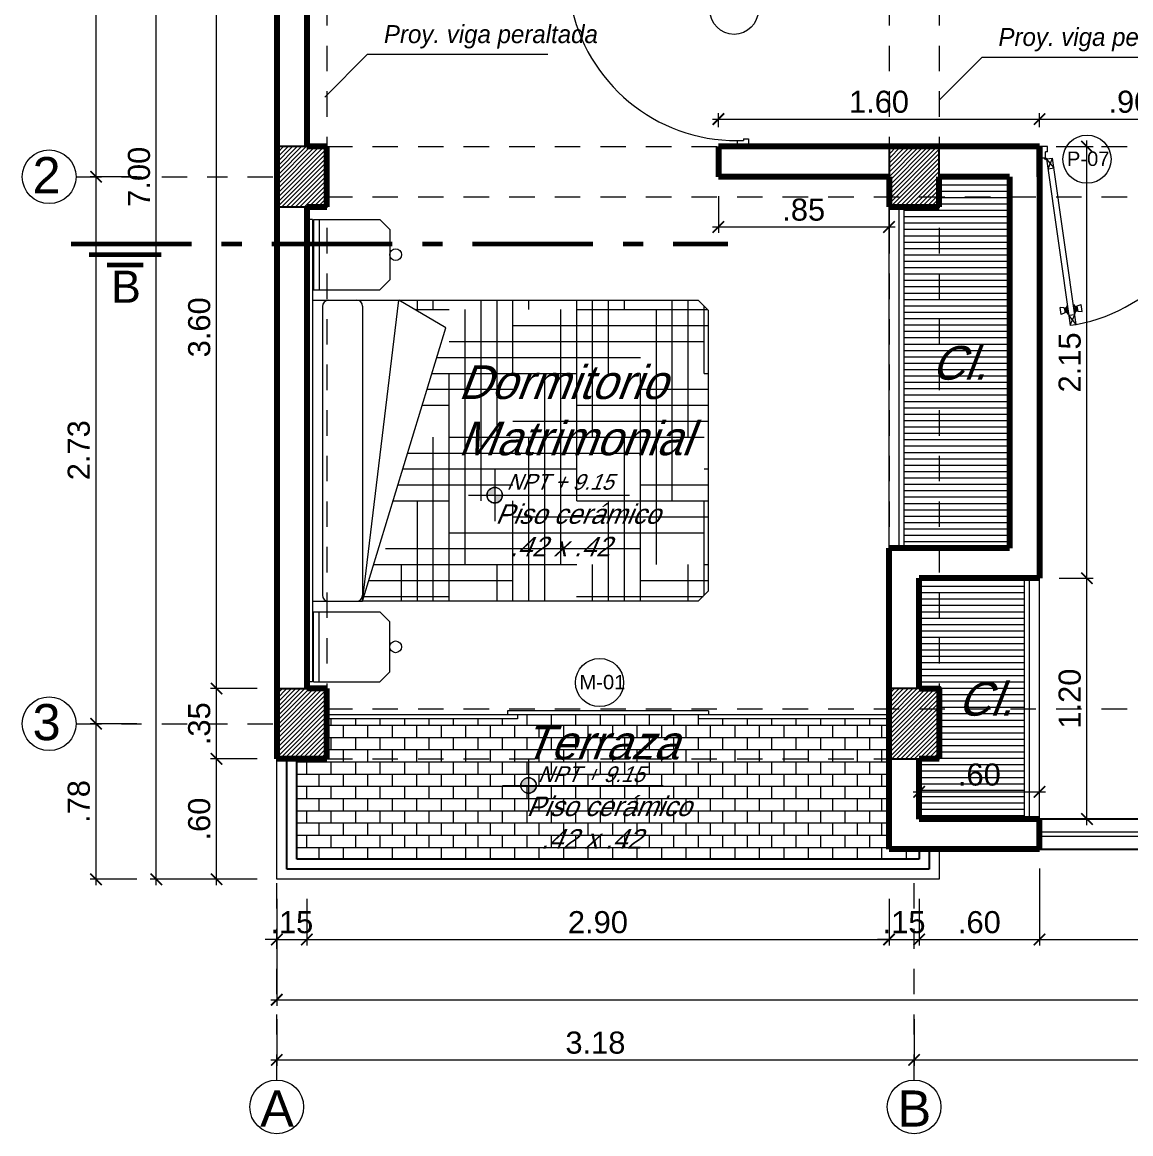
# Model space of a CAD drawing. Header units: millimetres. Extents: x 3779 to 7711, y 1445 to 3132.
# Drawn here: x 3921.27 to 3926.79, y 1479.69 to 1485.23 of the extents above; entities that cross this region are included whole.
import ezdxf

# ---------------------------------------------------------------- set-up
doc = ezdxf.new("R2010")
doc.units = ezdxf.units.MM
doc.header["$PDMODE"] = 3
for name, pattern in [('ACAD_ISO10W100', [18.5, 12, -3, 0.5, -3]), ('DASHDOTX2', [50.8, 25.4, -12.7, 0, -12.7]), ('HIDDEN', [9.525, 6.35, -3.175])]:
    doc.linetypes.add(name, pattern=pattern)
for name, color, linetype, lineweight in [('cotas', 7, 'Continuous', 5), ('EJES', 20, 'DASHDOTX2', 9), ('LINEA-DE-CORTE', 6, 'ACAD_ISO10W100', 60), ('MOBILIARIOS', 151, 'Continuous', 5), ('PERSONA', 7, 'Continuous', 9), ('pluma 0.0', 33, 'Continuous', 0), ('pluma 1', 1, 'Continuous', 9), ('pluma 1.5', 14, 'Continuous', 15), ('pluma 2.5', 30, 'Continuous', 25), ('pluma 8', 98, 'Continuous', 80), ('proyecciones', 32, 'HIDDEN', 9), ('PUERTAS', 33, 'Continuous', 9), ('TEXTO', 7, 'Continuous', 9), ('TEXTURAS', 35, 'Continuous', 5)]:
    doc.layers.add(name, color=color, linetype=linetype, lineweight=lineweight)
doc.styles.add('nombreambiente', font='stylu.ttf', dxfattribs={"oblique": 20})
doc.styles.get("Standard").update_dxf_attribs({"font": 'arial.ttf'})
doc.styles.add('TIMES', font='arial.ttf', dxfattribs={"height": 0.11})
doc.dimstyles.new('julio', dxfattribs={"dimtxt": 0.11, "dimasz": 0.057, "dimexe": 0.03, "dimexo": 0.097, "dimgap": 0.0295, "dimtad": 1, "dimzin": 4, "dimdsep": 46, "dimtxsty": 'TIMES', "dimblk": 'ARCHTICK', "dimcen": 0, "dimdle": 0.03, "dimclrd": 256, "dimclre": 256, "dimclrt": 256, "dimadec": 0, "dimazin": 0, "dimtfac": 1, "dimtix": 1, "dimtmove": 2, "dimatfit": 2, "dimldrblk": 'ARCHTICK', "dimfxl": 1, "dimtolj": 1, "dimtzin": 0, "dimlwd": 5, "dimlwe": 5, "dimarcsym": 0})
pattern_1 = [(45, (68.669496, -57.590765), (-0.01122532015, 0.01122532015), [])]

# ---------------------------------------------------------------- blocks, each defined once
blk = doc.blocks.new('cama plaza y media')
at = {"layer": 'pluma 0.0'}
h = blk.add_hatch(dxfattribs=at)
h.set_pattern_fill('HOUND', color=256, scale=0.05)
h.set_pattern_definition([(0, (-1398.54301, -856.4955), (0.3175, 0.079375), [1.27, -0.635]), (90, (-1398.54301, -856.4955), (-0.079375, -0.3175), [1.27, -0.635])])
h.paths.add_polyline_path([(589.6573, 323.637), (591.3299, 323.637), (591.3799, 323.687), (591.3799, 325.087), (591.3299, 325.137), (589.8463, 325.137), (589.8463, 325.1324), (590.0716, 324.9989)])
at = {"layer": 'MOBILIARIOS'}
for p, q in [((589.3799, 325.5389), (589.3799, 323.235)), ((589.4073, 325.5389), (589.3799, 325.5389)), ((589.4073, 325.5389), (589.4073, 323.235)), ((589.413, 325.5389), (589.413, 325.1889)), ((589.413, 325.5389), (589.743, 325.5389)), ((589.413, 325.5389), (589.743, 325.5389)), ((589.4408, 325.5389), (589.4408, 325.1889)), ((589.743, 325.5389), (589.793, 325.4889)), ((589.793, 325.4889), (589.793, 325.2389)), ((589.793, 325.2389), (589.743, 325.1889)), ((589.413, 325.1889), (589.743, 325.1889)), ((589.4073, 325.137), (589.8385, 325.137)), ((589.4893, 325.137), (589.6273, 325.137)), ((589.6573, 323.637), (589.8385, 325.137)), ((589.8385, 325.137), (591.3299, 325.137)), ((590.0716, 324.9989), (589.8385, 325.137)), ((591.3299, 325.137), (591.3799, 325.087)), ((589.4573, 325.105), (589.4573, 323.6668)), ((589.6573, 325.107), (589.6573, 323.667)), ((591.3799, 325.087), (591.3799, 323.687)), ((589.6573, 323.637), (590.0716, 324.9989)), ((591.3799, 323.687), (591.3299, 323.637)), ((589.4073, 323.637), (589.6573, 323.637)), ((589.4872, 323.637), (589.6273, 323.637)), ((591.3299, 323.637), (589.6573, 323.637)), ((589.413, 323.235), (589.413, 323.585)), ((589.413, 323.585), (589.743, 323.585)), ((589.4408, 323.235), (589.4408, 323.585)), ((589.793, 323.535), (589.743, 323.585)), ((589.793, 323.285), (589.793, 323.535)), ((589.4073, 323.235), (589.3799, 323.235)), ((589.413, 323.235), (589.743, 323.235)), ((589.413, 323.235), (589.743, 323.235)), ((589.743, 323.235), (589.793, 323.285))]:
    blk.add_line(p, q, dxfattribs=at)
for centre in [(589.8222, 325.3639), (589.8222, 323.41)]:
    blk.add_circle(centre, 0.0292, dxfattribs=at)
for centre, radius, start, end in [((589.4893, 325.105), 0.032, 90.0001, 180.0001), ((589.6273, 325.107), 0.03, 360, 90), ((589.4873, 323.667), 0.03, 180.3714, 269.8873), ((589.6273, 323.667), 0.03, 270, 0)]:
    blk.add_arc(centre, radius, start, end, dxfattribs=at)
blk = doc.blocks.new('eqwqewr')
at = {"layer": 'PUERTAS'}
for p, q in [((0.1178, 0.7625, 4483.175), (0.0879, 0.7582, 4483.175)), ((0.0879, 0.7582, 4483.175), (0.2051, -0.0706, 4483.175)), ((0.235, -0.0663, 4483.175), (0.1178, 0.7625, 4483.175)), ((0.0589, 0.6934, 4483.175), (0.0637, 0.6595, 4483.175)), ((0.0799, 0.6922, 4483.175), (0.0589, 0.6934, 4483.175)), ((0.0835, 0.6664, 4483.175), (0.0637, 0.6595, 4483.175)), ((0.0806, 0.6868, 4483.175), (0.0799, 0.6922, 4483.175)), ((0.084, 0.6873, 4483.175), (0.0806, 0.6868, 4483.175)), ((0.0828, 0.6718, 4483.175), (0.0806, 0.6868, 4483.175)), ((0.0862, 0.6723, 4483.175), (0.0828, 0.6718, 4483.175)), ((0.0828, 0.6718, 4483.175), (0.0835, 0.6664, 4483.175)), ((0.0871, 0.6898, 4483.175), (0.0837, 0.6893, 4483.175)), ((0.084, 0.6873, 4483.175), (0.0837, 0.6893, 4483.175)), ((0.0862, 0.6723, 4483.175), (0.084, 0.6873, 4483.175)), ((0.0862, 0.6723, 4483.175), (0.0864, 0.6703, 4483.175)), ((0.0898, 0.6708, 4483.175), (0.0864, 0.6703, 4483.175)), ((0.0902, 0.693, 4483.175), (0.0868, 0.6925, 4483.175)), ((0.0871, 0.6898, 4483.175), (0.0868, 0.6925, 4483.175)), ((0.0898, 0.6708, 4483.175), (0.0871, 0.6898, 4483.175)), ((0.0898, 0.6708, 4483.175), (0.0902, 0.6681, 4483.175)), ((0.0942, 0.704, 4483.175), (0.0902, 0.693, 4483.175)), ((0.0936, 0.6685, 4483.175), (0.0902, 0.693, 4483.175)), ((0.0936, 0.6685, 4483.175), (0.0902, 0.6681, 4483.175)), ((0.1005, 0.6591, 4483.175), (0.0936, 0.6685, 4483.175)), ((0.0955, 0.7042, 4483.175), (0.0942, 0.704, 4483.175)), ((0.1005, 0.6591, 4483.175), (0.0942, 0.704, 4483.175)), ((0.1248, 0.713, 4483.175), (0.0949, 0.7087, 4483.175)), ((0.0987, 0.6817, 4483.175), (0.0987, 0.6817, 4483.175)), ((0.0987, 0.6817, 4483.175), (0.0987, 0.6817, 4483.175)), ((0.1254, 0.7084, 4483.175), (0.1268, 0.7086, 4483.175)), ((0.1331, 0.6637, 4483.175), (0.1268, 0.7086, 4483.175)), ((0.1268, 0.7086, 4483.175), (0.1336, 0.6992, 4483.175)), ((0.1331, 0.6637, 4483.175), (0.1371, 0.6747, 4483.175)), ((0.1336, 0.6992, 4483.175), (0.137, 0.6996, 4483.175)), ((0.1371, 0.6747, 4483.175), (0.1336, 0.6992, 4483.175)), ((0.1374, 0.6969, 4483.175), (0.137, 0.6996, 4483.175)), ((0.1371, 0.6747, 4483.175), (0.1405, 0.6752, 4483.175)), ((0.1374, 0.6969, 4483.175), (0.1408, 0.6974, 4483.175)), ((0.1401, 0.6779, 4483.175), (0.1374, 0.6969, 4483.175)), ((0.1401, 0.6779, 4483.175), (0.1435, 0.6784, 4483.175)), ((0.1401, 0.6779, 4483.175), (0.1405, 0.6752, 4483.175)), ((0.1411, 0.6954, 4483.175), (0.1408, 0.6974, 4483.175)), ((0.1411, 0.6954, 4483.175), (0.1445, 0.6958, 4483.175)), ((0.1432, 0.6804, 4483.175), (0.1411, 0.6954, 4483.175)), ((0.1432, 0.6804, 4483.175), (0.1466, 0.6809, 4483.175)), ((0.1432, 0.6804, 4483.175), (0.1435, 0.6784, 4483.175)), ((0.1437, 0.7013, 4483.175), (0.1635, 0.7082, 4483.175)), ((0.1445, 0.6958, 4483.175), (0.1437, 0.7013, 4483.175)), ((0.1466, 0.6809, 4483.175), (0.1445, 0.6958, 4483.175)), ((0.1466, 0.6809, 4483.175), (0.1474, 0.6755, 4483.175)), ((0.1474, 0.6755, 4483.175), (0.1684, 0.6743, 4483.175)), ((0.1635, 0.7082, 4483.175), (0.1684, 0.6743, 4483.175)), ((0.1019, 0.6593, 4483.175), (0.1005, 0.6591, 4483.175)), ((0.1318, 0.6635, 4483.175), (0.1331, 0.6637, 4483.175)), ((0.228, -0.0168, 4483.175), (0.1981, -0.021, 4483.175)), ((-0.5995, -0.0707, 4483.175), (-0.6297, -0.0707, 4483.175)), ((-0.6297, -0.0707, 4483.175), (-0.6297, -0.1273, 4483.175)), ((-0.5995, -0.0707, 4483.175), (-0.5995, -0.1019, 4483.175)), ((-0.5909, -0.1019, 4483.175), (-0.5995, -0.1019, 4483.175)), ((-0.5909, -0.1019, 4483.175), (-0.5909, -0.1273, 4483.175)), ((0.235, -0.0663, 4483.175), (0.2051, -0.0706, 4483.175)), ((0.2315, -0.1019, 4483.175), (0.2401, -0.1019, 4483.175)), ((0.2315, -0.1019, 4483.175), (0.2315, -0.1273, 4483.175)), ((0.2401, -0.0707, 4483.175), (0.2401, -0.1019, 4483.175)), ((0.2401, -0.0707, 4483.175), (0.2703, -0.0707, 4483.175)), ((0.2401, -0.0707, 4483.175), (0.2401, -0.1019, 4483.175)), ((0.2703, -0.0707, 4483.175), (0.2703, -0.1273, 4483.175)), ((-0.5909, -0.1273, 4483.175), (-0.6297, -0.1273, 4483.175)), ((0.2315, -0.1273, 4483.175), (0.2703, -0.1273, 4483.175))]:
    blk.add_line(p, q, dxfattribs=at)
for radius in [0.00461, 0.000461]:
    blk.add_circle((0.2397, -0.0661, 4483.175), radius, dxfattribs=at)
at = {"layer": 'TEXTURAS', "linetype": 'Continuous', "extrusion": (-4.60854e-07, -6.59516e-08, 1)}
for p, q in [((0.0879, 0.7582, 4483.175), (0.1248, 0.713, 4483.175)), ((0.1178, 0.7625, 4483.175), (0.0949, 0.7087, 4483.175)), ((0.1981, -0.021, 4483.175), (0.235, -0.0663, 4483.175)), ((0.228, -0.0168, 4483.175), (0.2051, -0.0706, 4483.175))]:
    blk.add_line(p, q, dxfattribs=at)
at = {"layer": 'TEXTURAS'}
blk.add_arc((0.2406, -0.0678, 4483.175), 0.8401, 100.4752, 180.1986, dxfattribs=at)
blk = doc.blocks.new('iiuyu')
at = {"layer": 'pluma 1', "ltscale": 0.3}
h = blk.add_hatch(color=256, dxfattribs=at)
h.paths.add_polyline_path([(1118.6362, 393.0279, 0.414214), (1118.5977, 392.9893), (1118.6362, 392.9893)])
h.paths.add_polyline_path([(1118.6747, 392.9893), (1118.6362, 392.9893), (1118.6362, 392.9508, 0.414214)])
for p, q in [((1118.6362, 393.1195), (1118.6362, 392.8592)), ((1118.506, 392.9893), (1119.307, 392.9893))]:
    blk.add_line(p, q, dxfattribs=at)
blk.add_circle((1118.6362, 392.9893), 0.0385, dxfattribs=at)
for start, end in [(0, 180), (180, 0)]:
    blk.add_arc((1118.6362, 392.9893), 0.0385, start, end, dxfattribs=at)
blk = doc.blocks.new('_ArchTick')
at = {"color": 0, "linetype": 'ByBlock', "lineweight": 40, "const_width": 0.15}
blk.add_lwpolyline([(-0.5, -0.5), (0.5, 0.5)], dxfattribs=at)
blk = doc.blocks.new('*D558')
at = {"layer": 'cotas', "lineweight": 5, "transparency": 16777216}
for p, q in [((3921.933, 1480.9292), (3921.933, 1487.9892)), ((3922.436, 1487.9592), (3921.903, 1487.9592)), ((3922.436, 1480.9592), (3921.903, 1480.9592))]:
    blk.add_line(p, q, dxfattribs=at)
at = {"layer": 'Defpoints', "color": 0, "transparency": 16777216}
for p in [(3921.933, 1487.9592), (3922.533, 1487.9592), (3922.533, 1480.9592)]:
    blk.add_point(p, dxfattribs=at)
at = {"layer": 'cotas', "lineweight": 5, "transparency": 16777216, "xscale": 0.057, "yscale": 0.057, "zscale": 0.057}
for p, rotation in [((3921.933, 1487.9592), 90), ((3921.933, 1480.9592), 270)]:
    blk.add_blockref('_ArchTick', p, dxfattribs=dict(at, rotation=rotation))
at = {"layer": 'cotas', "transparency": 16777216, "insert": (3921.8473, 1484.4592), "char_height": 0.11, "attachment_point": 5, "rotation": 90, "style": 'TIMES'}
blk.add_mtext('\\A1;7.00', dxfattribs=at)
blk = doc.blocks.new('*D495')
at = {"layer": 'cotas', "lineweight": 5, "transparency": 16777216}
for p, q in [((3921.633, 1484.4292), (3921.633, 1487.9892)), ((3921.836, 1487.9592), (3921.603, 1487.9592)), ((3921.836, 1484.4592), (3921.603, 1484.4592))]:
    blk.add_line(p, q, dxfattribs=at)
at = {"layer": 'Defpoints', "color": 0, "transparency": 16777216}
for p in [(3921.633, 1487.9592), (3921.933, 1487.9592), (3921.933, 1484.4592)]:
    blk.add_point(p, dxfattribs=at)
at = {"layer": 'cotas', "lineweight": 5, "transparency": 16777216, "xscale": 0.057, "yscale": 0.057, "zscale": 0.057}
for p, rotation in [((3921.633, 1487.9592), 90), ((3921.633, 1484.4592), 270)]:
    blk.add_blockref('_ArchTick', p, dxfattribs=dict(at, rotation=rotation))
at = {"layer": 'cotas', "transparency": 16777216, "insert": (3921.5473, 1486.2092), "char_height": 0.11, "attachment_point": 5, "rotation": 90, "style": 'TIMES'}
blk.add_mtext('\\A1;3.50', dxfattribs=at)
blk = doc.blocks.new('*D509')
at = {"layer": 'cotas', "lineweight": 5, "transparency": 16777216}
for p, q in [((3922.533, 1480.2622), (3922.533, 1480.0292)), ((3925.708, 1480.2622), (3925.708, 1480.0292)), ((3922.503, 1480.0592), (3925.738, 1480.0592))]:
    blk.add_line(p, q, dxfattribs=at)
at = {"layer": 'Defpoints', "color": 0, "transparency": 16777216}
for p in [(3922.533, 1480.3592), (3925.708, 1480.3592), (3925.708, 1480.0592)]:
    blk.add_point(p, dxfattribs=at)
at = {"layer": 'cotas', "lineweight": 5, "transparency": 16777216, "xscale": 0.057, "yscale": 0.057, "zscale": 0.057, "rotation": 180}
blk.add_blockref('_ArchTick', (3922.533, 1480.0592), dxfattribs=at)
at = {"layer": 'cotas', "lineweight": 5, "transparency": 16777216, "xscale": 0.057, "yscale": 0.057, "zscale": 0.057}
blk.add_blockref('_ArchTick', (3925.708, 1480.0592), dxfattribs=at)
at = {"layer": 'cotas', "transparency": 16777216, "insert": (3924.1205, 1480.1449), "char_height": 0.11, "attachment_point": 5, "style": 'TIMES'}
blk.add_mtext('\\A1;3.18', dxfattribs=at)
blk = doc.blocks.new('*D560')
at = {"layer": 'cotas', "lineweight": 5, "transparency": 16777216}
for p, q in [((3925.708, 1480.2622), (3925.708, 1480.0292)), ((3928.958, 1480.1096), (3928.958, 1480.0292)), ((3925.678, 1480.0592), (3928.988, 1480.0592))]:
    blk.add_line(p, q, dxfattribs=at)
at = {"layer": 'Defpoints', "color": 0, "transparency": 16777216}
for p in [(3925.708, 1480.3592), (3928.958, 1480.2066), (3928.958, 1480.0592)]:
    blk.add_point(p, dxfattribs=at)
at = {"layer": 'cotas', "lineweight": 5, "transparency": 16777216, "xscale": 0.057, "yscale": 0.057, "zscale": 0.057, "rotation": 180}
blk.add_blockref('_ArchTick', (3925.708, 1480.0592), dxfattribs=at)
at = {"layer": 'cotas', "lineweight": 5, "transparency": 16777216, "xscale": 0.057, "yscale": 0.057, "zscale": 0.057}
blk.add_blockref('_ArchTick', (3928.958, 1480.0592), dxfattribs=at)
at = {"layer": 'cotas', "transparency": 16777216, "insert": (3927.333, 1480.1449), "char_height": 0.11, "attachment_point": 5, "style": 'TIMES'}
blk.add_mtext('\\A1;3.25', dxfattribs=at)
blk = doc.blocks.new('*D511')
at = {"layer": 'cotas', "lineweight": 5, "transparency": 16777216}
for p, q in [((3937.083, 1481.8372), (3937.083, 1480.3292)), ((3922.533, 1480.8622), (3922.533, 1480.3292)), ((3922.503, 1480.3592), (3937.113, 1480.3592))]:
    blk.add_line(p, q, dxfattribs=at)
at = {"layer": 'Defpoints', "color": 0, "transparency": 16777216}
for p in [(3937.083, 1481.9342), (3922.533, 1480.9592), (3937.083, 1480.3592)]:
    blk.add_point(p, dxfattribs=at)
at = {"layer": 'cotas', "lineweight": 5, "transparency": 16777216, "xscale": 0.057, "yscale": 0.057, "zscale": 0.057, "rotation": 180}
blk.add_blockref('_ArchTick', (3922.533, 1480.3592), dxfattribs=at)
at = {"layer": 'cotas', "lineweight": 5, "transparency": 16777216, "xscale": 0.057, "yscale": 0.057, "zscale": 0.057}
blk.add_blockref('_ArchTick', (3937.083, 1480.3592), dxfattribs=at)
at = {"layer": 'cotas', "transparency": 16777216, "insert": (3929.808, 1480.4449), "char_height": 0.11, "attachment_point": 5, "style": 'TIMES'}
blk.add_mtext('\\A1;14.55', dxfattribs=at)
blk = doc.blocks.new('*D512')
at = {"layer": 'cotas', "lineweight": 5, "transparency": 16777216}
for p, q in [((3922.533, 1480.8622), (3922.533, 1480.6292)), ((3922.683, 1480.8622), (3922.683, 1480.6292)), ((3922.533, 1480.6592), (3922.476, 1480.6592)), ((3922.533, 1480.6592), (3922.683, 1480.6592)), ((3922.683, 1480.6592), (3922.74, 1480.6592))]:
    blk.add_line(p, q, dxfattribs=at)
at = {"layer": 'Defpoints', "color": 0, "transparency": 16777216}
for p in [(3922.533, 1480.9592), (3922.683, 1480.9592), (3922.683, 1480.6592)]:
    blk.add_point(p, dxfattribs=at)
at = {"layer": 'cotas', "lineweight": 5, "transparency": 16777216, "xscale": 0.057, "yscale": 0.057, "zscale": 0.057}
blk.add_blockref('_ArchTick', (3922.533, 1480.6592), dxfattribs=at)
at = {"layer": 'cotas', "lineweight": 5, "transparency": 16777216, "xscale": 0.057, "yscale": 0.057, "zscale": 0.057, "rotation": 180}
blk.add_blockref('_ArchTick', (3922.683, 1480.6592), dxfattribs=at)
at = {"layer": 'cotas', "transparency": 16777216, "insert": (3922.608, 1480.7449), "char_height": 0.11, "attachment_point": 5, "style": 'TIMES'}
blk.add_mtext('\\A1;.15', dxfattribs=at)
blk = doc.blocks.new('*D513')
at = {"layer": 'cotas', "lineweight": 5, "transparency": 16777216}
for p, q in [((3922.683, 1480.8622), (3922.683, 1480.6292)), ((3925.583, 1480.8622), (3925.583, 1480.6292)), ((3922.653, 1480.6592), (3925.613, 1480.6592))]:
    blk.add_line(p, q, dxfattribs=at)
at = {"layer": 'Defpoints', "color": 0, "transparency": 16777216}
for p in [(3922.683, 1480.9592), (3925.583, 1480.9592), (3925.583, 1480.6592)]:
    blk.add_point(p, dxfattribs=at)
at = {"layer": 'cotas', "lineweight": 5, "transparency": 16777216, "xscale": 0.057, "yscale": 0.057, "zscale": 0.057, "rotation": 180}
blk.add_blockref('_ArchTick', (3922.683, 1480.6592), dxfattribs=at)
at = {"layer": 'cotas', "lineweight": 5, "transparency": 16777216, "xscale": 0.057, "yscale": 0.057, "zscale": 0.057}
blk.add_blockref('_ArchTick', (3925.583, 1480.6592), dxfattribs=at)
at = {"layer": 'cotas', "transparency": 16777216, "insert": (3924.133, 1480.7449), "char_height": 0.11, "attachment_point": 5, "style": 'TIMES'}
blk.add_mtext('\\A1;2.90', dxfattribs=at)
blk = doc.blocks.new('*D514')
at = {"layer": 'cotas', "lineweight": 5, "transparency": 16777216}
for p, q in [((3925.583, 1480.8622), (3925.583, 1480.6292)), ((3925.733, 1480.8622), (3925.733, 1480.6292)), ((3925.583, 1480.6592), (3925.526, 1480.6592)), ((3925.583, 1480.6592), (3925.733, 1480.6592)), ((3925.733, 1480.6592), (3925.79, 1480.6592))]:
    blk.add_line(p, q, dxfattribs=at)
at = {"layer": 'Defpoints', "color": 0, "transparency": 16777216}
for p in [(3925.583, 1480.9592), (3925.733, 1480.9592), (3925.733, 1480.6592)]:
    blk.add_point(p, dxfattribs=at)
at = {"layer": 'cotas', "lineweight": 5, "transparency": 16777216, "xscale": 0.057, "yscale": 0.057, "zscale": 0.057}
blk.add_blockref('_ArchTick', (3925.583, 1480.6592), dxfattribs=at)
at = {"layer": 'cotas', "lineweight": 5, "transparency": 16777216, "xscale": 0.057, "yscale": 0.057, "zscale": 0.057, "rotation": 180}
blk.add_blockref('_ArchTick', (3925.733, 1480.6592), dxfattribs=at)
at = {"layer": 'cotas', "transparency": 16777216, "insert": (3925.658, 1480.7449), "char_height": 0.11, "attachment_point": 5, "style": 'TIMES'}
blk.add_mtext('\\A1;.15', dxfattribs=at)
blk = doc.blocks.new('*D515')
at = {"layer": 'cotas', "lineweight": 5, "transparency": 16777216}
for p, q in [((3926.333, 1481.0122), (3926.333, 1480.6292)), ((3928.933, 1480.8622), (3928.933, 1480.6292)), ((3926.303, 1480.6592), (3928.963, 1480.6592))]:
    blk.add_line(p, q, dxfattribs=at)
at = {"layer": 'Defpoints', "color": 0, "transparency": 16777216}
for p in [(3926.333, 1481.1092), (3928.933, 1480.9592), (3928.933, 1480.6592)]:
    blk.add_point(p, dxfattribs=at)
at = {"layer": 'cotas', "lineweight": 5, "transparency": 16777216, "xscale": 0.057, "yscale": 0.057, "zscale": 0.057, "rotation": 180}
blk.add_blockref('_ArchTick', (3926.333, 1480.6592), dxfattribs=at)
at = {"layer": 'cotas', "lineweight": 5, "transparency": 16777216, "xscale": 0.057, "yscale": 0.057, "zscale": 0.057}
blk.add_blockref('_ArchTick', (3928.933, 1480.6592), dxfattribs=at)
at = {"layer": 'cotas', "transparency": 16777216, "insert": (3927.633, 1480.7449), "char_height": 0.11, "attachment_point": 5, "style": 'TIMES'}
blk.add_mtext('\\A1;2.60', dxfattribs=at)
blk = doc.blocks.new('*D524')
at = {"layer": 'cotas', "lineweight": 5, "transparency": 16777216}
for p, q in [((3921.836, 1481.7342), (3921.603, 1481.7342)), ((3921.633, 1480.9292), (3921.633, 1481.7642)), ((3921.836, 1480.9592), (3921.603, 1480.9592))]:
    blk.add_line(p, q, dxfattribs=at)
at = {"layer": 'Defpoints', "color": 0, "transparency": 16777216}
for p in [(3921.633, 1481.7342), (3921.933, 1481.7342), (3921.933, 1480.9592)]:
    blk.add_point(p, dxfattribs=at)
at = {"layer": 'cotas', "lineweight": 5, "transparency": 16777216, "xscale": 0.057, "yscale": 0.057, "zscale": 0.057}
for p, rotation in [((3921.633, 1481.7342), 90), ((3921.633, 1480.9592), 270)]:
    blk.add_blockref('_ArchTick', p, dxfattribs=dict(at, rotation=rotation))
at = {"layer": 'cotas', "transparency": 16777216, "insert": (3921.5473, 1481.3467), "char_height": 0.11, "attachment_point": 5, "rotation": 90, "style": 'TIMES'}
blk.add_mtext('\\A1;.78', dxfattribs=at)
blk = doc.blocks.new('*D525')
at = {"layer": 'cotas', "lineweight": 5, "transparency": 16777216}
for p, q in [((3921.633, 1481.7042), (3921.633, 1484.4892)), ((3921.836, 1484.4592), (3921.603, 1484.4592)), ((3921.836, 1481.7342), (3921.603, 1481.7342))]:
    blk.add_line(p, q, dxfattribs=at)
at = {"layer": 'Defpoints', "color": 0, "transparency": 16777216}
for p in [(3921.633, 1484.4592), (3921.933, 1484.4592), (3921.933, 1481.7342)]:
    blk.add_point(p, dxfattribs=at)
at = {"layer": 'cotas', "lineweight": 5, "transparency": 16777216, "xscale": 0.057, "yscale": 0.057, "zscale": 0.057}
for p, rotation in [((3921.633, 1484.4592), 90), ((3921.633, 1481.7342), 270)]:
    blk.add_blockref('_ArchTick', p, dxfattribs=dict(at, rotation=rotation))
at = {"layer": 'cotas', "transparency": 16777216, "insert": (3921.5473, 1483.0967), "char_height": 0.11, "attachment_point": 5, "rotation": 90, "style": 'TIMES'}
blk.add_mtext('\\A1;2.73', dxfattribs=at)
blk = doc.blocks.new('*D526')
at = {"layer": 'cotas', "lineweight": 5, "transparency": 16777216}
for p, q in [((3922.436, 1481.5592), (3922.203, 1481.5592)), ((3922.233, 1480.9292), (3922.233, 1481.5892)), ((3922.436, 1480.9592), (3922.203, 1480.9592))]:
    blk.add_line(p, q, dxfattribs=at)
at = {"layer": 'Defpoints', "color": 0, "transparency": 16777216}
for p in [(3922.233, 1481.5592), (3922.533, 1481.5592), (3922.533, 1480.9592)]:
    blk.add_point(p, dxfattribs=at)
at = {"layer": 'cotas', "lineweight": 5, "transparency": 16777216, "xscale": 0.057, "yscale": 0.057, "zscale": 0.057}
for p, rotation in [((3922.233, 1481.5592), 90), ((3922.233, 1480.9592), 270)]:
    blk.add_blockref('_ArchTick', p, dxfattribs=dict(at, rotation=rotation))
at = {"layer": 'cotas', "transparency": 16777216, "insert": (3922.1473, 1481.2592), "char_height": 0.11, "attachment_point": 5, "rotation": 90, "style": 'TIMES'}
blk.add_mtext('\\A1;.60', dxfattribs=at)
blk = doc.blocks.new('*D527')
at = {"layer": 'cotas', "lineweight": 5, "transparency": 16777216}
for p, q in [((3922.233, 1481.8792), (3922.233, 1485.5392)), ((3922.436, 1485.5092), (3922.203, 1485.5092)), ((3922.436, 1481.9092), (3922.203, 1481.9092))]:
    blk.add_line(p, q, dxfattribs=at)
at = {"layer": 'Defpoints', "color": 0, "transparency": 16777216}
for p in [(3922.233, 1485.5092), (3922.533, 1485.5092), (3922.533, 1481.9092)]:
    blk.add_point(p, dxfattribs=at)
at = {"layer": 'cotas', "lineweight": 5, "transparency": 16777216, "xscale": 0.057, "yscale": 0.057, "zscale": 0.057}
for p, rotation in [((3922.233, 1485.5092), 90), ((3922.233, 1481.9092), 270)]:
    blk.add_blockref('_ArchTick', p, dxfattribs=dict(at, rotation=rotation))
at = {"layer": 'cotas', "transparency": 16777216, "insert": (3922.1473, 1483.7092), "char_height": 0.11, "attachment_point": 5, "rotation": 90, "style": 'TIMES'}
blk.add_mtext('\\A1;3.60', dxfattribs=at)
blk = doc.blocks.new('*D536')
at = {"layer": 'cotas', "lineweight": 5, "transparency": 16777216}
for p, q in [((3922.233, 1481.5292), (3922.233, 1481.9392)), ((3922.436, 1481.9092), (3922.203, 1481.9092)), ((3922.436, 1481.5592), (3922.203, 1481.5592))]:
    blk.add_line(p, q, dxfattribs=at)
at = {"layer": 'Defpoints', "color": 0, "transparency": 16777216}
for p in [(3922.233, 1481.9092), (3922.533, 1481.9092), (3922.533, 1481.5592)]:
    blk.add_point(p, dxfattribs=at)
at = {"layer": 'cotas', "lineweight": 5, "transparency": 16777216, "xscale": 0.057, "yscale": 0.057, "zscale": 0.057}
for p, rotation in [((3922.233, 1481.9092), 90), ((3922.233, 1481.5592), 270)]:
    blk.add_blockref('_ArchTick', p, dxfattribs=dict(at, rotation=rotation))
at = {"layer": 'cotas', "transparency": 16777216, "insert": (3922.1473, 1481.7342), "char_height": 0.11, "attachment_point": 5, "rotation": 90, "style": 'TIMES'}
blk.add_mtext('\\A1;.35', dxfattribs=at)
blk = doc.blocks.new('*D538')
at = {"layer": 'cotas', "lineweight": 5, "transparency": 16777216}
for p, q in [((3926.333, 1481.0122), (3926.333, 1480.6292)), ((3925.733, 1480.8622), (3925.733, 1480.6292)), ((3925.703, 1480.6592), (3926.363, 1480.6592))]:
    blk.add_line(p, q, dxfattribs=at)
at = {"layer": 'Defpoints', "color": 0, "transparency": 16777216}
for p in [(3926.333, 1481.1092), (3925.733, 1480.9592), (3926.333, 1480.6592)]:
    blk.add_point(p, dxfattribs=at)
at = {"layer": 'cotas', "lineweight": 5, "transparency": 16777216, "xscale": 0.057, "yscale": 0.057, "zscale": 0.057, "rotation": 180}
blk.add_blockref('_ArchTick', (3925.733, 1480.6592), dxfattribs=at)
at = {"layer": 'cotas', "lineweight": 5, "transparency": 16777216, "xscale": 0.057, "yscale": 0.057, "zscale": 0.057}
blk.add_blockref('_ArchTick', (3926.333, 1480.6592), dxfattribs=at)
at = {"layer": 'cotas', "transparency": 16777216, "insert": (3926.033, 1480.7449), "char_height": 0.11, "attachment_point": 5, "style": 'TIMES'}
blk.add_mtext('\\A1;.60', dxfattribs=at)
blk = doc.blocks.new('*D459')
at = {"layer": 'cotas', "lineweight": 5, "transparency": 16777216}
for p, q in [((3924.733, 1484.7062), (3924.733, 1484.7766)), ((3926.333, 1484.7062), (3926.333, 1484.7766)), ((3924.703, 1484.7466), (3926.363, 1484.7466))]:
    blk.add_line(p, q, dxfattribs=at)
at = {"layer": 'Defpoints', "color": 0, "transparency": 16777216}
for p in [(3926.333, 1484.7466), (3924.733, 1484.6092), (3926.333, 1484.6092)]:
    blk.add_point(p, dxfattribs=at)
at = {"layer": 'cotas', "lineweight": 5, "transparency": 16777216, "xscale": 0.057, "yscale": 0.057, "zscale": 0.057, "rotation": 180}
blk.add_blockref('_ArchTick', (3924.733, 1484.7466), dxfattribs=at)
at = {"layer": 'cotas', "lineweight": 5, "transparency": 16777216, "xscale": 0.057, "yscale": 0.057, "zscale": 0.057}
blk.add_blockref('_ArchTick', (3926.333, 1484.7466), dxfattribs=at)
at = {"layer": 'cotas', "transparency": 16777216, "insert": (3925.533, 1484.8323), "char_height": 0.11, "attachment_point": 5, "style": 'TIMES'}
blk.add_mtext('\\A1;1.60', dxfattribs=at)
blk = doc.blocks.new('*D460')
at = {"layer": 'cotas', "lineweight": 5, "transparency": 16777216}
for p, q in [((3926.333, 1484.7062), (3926.333, 1484.7766)), ((3927.233, 1484.7062), (3927.233, 1484.7766)), ((3926.303, 1484.7466), (3927.263, 1484.7466))]:
    blk.add_line(p, q, dxfattribs=at)
at = {"layer": 'Defpoints', "color": 0, "transparency": 16777216}
for p in [(3927.233, 1484.7466), (3926.333, 1484.6092), (3927.233, 1484.6092)]:
    blk.add_point(p, dxfattribs=at)
at = {"layer": 'cotas', "lineweight": 5, "transparency": 16777216, "xscale": 0.057, "yscale": 0.057, "zscale": 0.057, "rotation": 180}
blk.add_blockref('_ArchTick', (3926.333, 1484.7466), dxfattribs=at)
at = {"layer": 'cotas', "lineweight": 5, "transparency": 16777216, "xscale": 0.057, "yscale": 0.057, "zscale": 0.057}
blk.add_blockref('_ArchTick', (3927.233, 1484.7466), dxfattribs=at)
at = {"layer": 'cotas', "transparency": 16777216, "insert": (3926.783, 1484.8323), "char_height": 0.11, "attachment_point": 5, "style": 'TIMES'}
blk.add_mtext('\\A1;.90', dxfattribs=at)
blk = doc.blocks.new('*D464')
at = {"layer": 'cotas', "lineweight": 5, "transparency": 16777216}
for p, q in [((3924.733, 1484.3622), (3924.733, 1484.1791)), ((3925.583, 1484.3622), (3925.583, 1484.1791)), ((3924.703, 1484.2091), (3925.613, 1484.2091))]:
    blk.add_line(p, q, dxfattribs=at)
at = {"layer": 'Defpoints', "color": 0, "transparency": 16777216}
for p in [(3924.733, 1484.4592), (3925.583, 1484.4592), (3925.583, 1484.2091)]:
    blk.add_point(p, dxfattribs=at)
at = {"layer": 'cotas', "lineweight": 5, "transparency": 16777216, "xscale": 0.057, "yscale": 0.057, "zscale": 0.057, "rotation": 180}
blk.add_blockref('_ArchTick', (3924.733, 1484.2091), dxfattribs=at)
at = {"layer": 'cotas', "lineweight": 5, "transparency": 16777216, "xscale": 0.057, "yscale": 0.057, "zscale": 0.057}
blk.add_blockref('_ArchTick', (3925.583, 1484.2091), dxfattribs=at)
at = {"layer": 'cotas', "transparency": 16777216, "insert": (3925.158, 1484.2948), "char_height": 0.11, "attachment_point": 5, "style": 'TIMES'}
blk.add_mtext('\\A1;.85', dxfattribs=at)
blk = doc.blocks.new('*D465')
at = {"layer": 'cotas', "lineweight": 5, "transparency": 16777216}
for p, q in [((3926.5692, 1481.2292), (3926.5692, 1482.4892)), ((3926.43, 1482.4592), (3926.5992, 1482.4592)), ((3926.43, 1481.2592), (3926.5992, 1481.2592))]:
    blk.add_line(p, q, dxfattribs=at)
at = {"layer": 'Defpoints', "color": 0, "transparency": 16777216}
for p in [(3926.333, 1482.4592), (3926.5692, 1482.4592), (3926.333, 1481.2592)]:
    blk.add_point(p, dxfattribs=at)
at = {"layer": 'cotas', "lineweight": 5, "transparency": 16777216, "xscale": 0.057, "yscale": 0.057, "zscale": 0.057}
for p, rotation in [((3926.5692, 1482.4592), 90), ((3926.5692, 1481.2592), 270)]:
    blk.add_blockref('_ArchTick', p, dxfattribs=dict(at, rotation=rotation))
at = {"layer": 'cotas', "transparency": 16777216, "insert": (3926.4835, 1481.8592), "char_height": 0.11, "attachment_point": 5, "rotation": 90, "style": 'TIMES'}
blk.add_mtext('\\A1;1.20', dxfattribs=at)
blk = doc.blocks.new('*D466')
at = {"layer": 'cotas', "lineweight": 5, "transparency": 16777216}
for p, q in [((3926.43, 1484.6092), (3926.5992, 1484.6092)), ((3926.5692, 1482.4292), (3926.5692, 1484.6392)), ((3926.43, 1482.4592), (3926.5992, 1482.4592))]:
    blk.add_line(p, q, dxfattribs=at)
at = {"layer": 'Defpoints', "color": 0, "transparency": 16777216}
for p in [(3926.333, 1484.6092), (3926.5692, 1484.6092), (3926.333, 1482.4592)]:
    blk.add_point(p, dxfattribs=at)
at = {"layer": 'cotas', "lineweight": 5, "transparency": 16777216, "xscale": 0.057, "yscale": 0.057, "zscale": 0.057}
for p, rotation in [((3926.5692, 1484.6092), 90), ((3926.5692, 1482.4592), 270)]:
    blk.add_blockref('_ArchTick', p, dxfattribs=dict(at, rotation=rotation))
at = {"layer": 'cotas', "transparency": 16777216, "insert": (3926.4835, 1483.5342), "char_height": 0.11, "attachment_point": 5, "rotation": 90, "style": 'TIMES'}
blk.add_mtext('\\A1;2.15', dxfattribs=at)
blk = doc.blocks.new('*D468')
at = {"layer": 'cotas', "lineweight": 5, "transparency": 16777216}
for p, q in [((3925.703, 1481.3947), (3926.363, 1481.3947)), ((3925.733, 1481.3562), (3925.733, 1481.4247)), ((3926.333, 1481.3562), (3926.333, 1481.4247))]:
    blk.add_line(p, q, dxfattribs=at)
at = {"layer": 'Defpoints', "color": 0, "transparency": 16777216}
for p in [(3926.333, 1481.3947), (3925.733, 1481.2592), (3926.333, 1481.2592)]:
    blk.add_point(p, dxfattribs=at)
at = {"layer": 'cotas', "lineweight": 5, "transparency": 16777216, "xscale": 0.057, "yscale": 0.057, "zscale": 0.057, "rotation": 180}
blk.add_blockref('_ArchTick', (3925.733, 1481.3947), dxfattribs=at)
at = {"layer": 'cotas', "lineweight": 5, "transparency": 16777216, "xscale": 0.057, "yscale": 0.057, "zscale": 0.057}
blk.add_blockref('_ArchTick', (3926.333, 1481.3947), dxfattribs=at)
at = {"layer": 'cotas', "transparency": 16777216, "insert": (3926.033, 1481.4804), "char_height": 0.11, "attachment_point": 5, "style": 'TIMES'}
blk.add_mtext('\\A1;.60', dxfattribs=at)

msp = doc.modelspace()

# ---------------------------------------------------------------- hatches: boundary and pattern name
at = {"layer": 'TEXTURAS'}
h = msp.add_hatch(dxfattribs=at)
h.set_pattern_fill('LINE', color=256, scale=0.005, angle=45)
h.set_pattern_definition(pattern_1)
h.paths.add_polyline_path([(3922.533, 1484.3092), (3922.783, 1484.3092), (3922.783, 1484.6092), (3922.533, 1484.6092)])
h = msp.add_hatch(dxfattribs=at)
h.set_pattern_fill('LINE', color=256, scale=0.005, angle=45)
h.set_pattern_definition(pattern_1)
h.paths.add_polyline_path([(3925.583, 1484.3092), (3925.833, 1484.3092), (3925.833, 1484.6092), (3925.583, 1484.6092)])
h = msp.add_hatch(dxfattribs=at)
h.set_pattern_fill('LINE', color=256, scale=0.01)
h.set_pattern_definition([(0, (68.669496, -70.31427), (0, 0.03175), [])])
h.paths.add_polyline_path([(3925.658, 1482.6092), (3926.183, 1482.6092), (3926.183, 1484.4592), (3925.833, 1484.4592), (3925.833, 1484.3092), (3925.658, 1484.3092)])
h.paths.add_polyline_path([(3926.258, 1482.4592), (3925.733, 1482.4592), (3925.733, 1481.9092), (3925.833, 1481.9092), (3925.833, 1481.5592), (3925.733, 1481.5592), (3925.733, 1481.2592), (3926.258, 1481.2592)])
h = msp.add_hatch(dxfattribs=at)
h.set_pattern_fill('LINE', color=256, scale=0.005, angle=45)
h.set_pattern_definition(pattern_1)
h.paths.add_polyline_path([(3922.783, 1481.9092), (3922.683, 1481.9092), (3922.533, 1481.9092), (3922.533, 1481.5592), (3922.783, 1481.5592)])
h = msp.add_hatch(dxfattribs=at)
h.set_pattern_fill('LINE', color=256, scale=0.005, angle=45)
h.set_pattern_definition([(45, (71.719496, -57.590765), (-0.01122532015, 0.01122532015), [])])
h.paths.add_polyline_path([(3925.833, 1481.9092), (3925.733, 1481.9092), (3925.583, 1481.9092), (3925.583, 1481.5592), (3925.833, 1481.5592)])
h = msp.add_hatch(dxfattribs=at)
h.set_pattern_fill('AR-B816', color=256, scale=0.0003)
h.set_pattern_definition([(0, (68.669496, -70.31427), (1e-17, 0.06096), []), (90, (68.669496, -70.31427), (-0.06096, 0.06096), [0.06096, -0.06096])])
h.paths.add_polyline_path([(3925.583, 1481.1092), (3925.583, 1481.7592), (3924.633, 1481.7592), (3924.633, 1481.7792), (3923.733, 1481.7792), (3923.733, 1481.7592), (3922.783, 1481.7592), (3922.783, 1481.5592), (3922.633, 1481.5592), (3922.633, 1481.0592), (3925.733, 1481.0592), (3925.733, 1481.1092)])

# ---------------------------------------------------------------- linework, layer by layer
at = {"layer": 'EJES', "ltscale": 0.005}
for p, q in [((3921.533, 1484.4592), (3922.533, 1484.4592)), ((3921.533, 1481.7342), (3922.533, 1481.7342)), ((3922.533, 1479.9592), (3922.533, 1480.9592)), ((3925.708, 1479.9592), (3925.708, 1480.9592))]:
    msp.add_line(p, q, dxfattribs=at)
at = {"layer": 'LINEA-DE-CORTE', "ltscale": 0.05}
for p, q in [((3921.5083, 1484.1243), (3924.78, 1484.1243)), ((3921.598, 1484.0725), (3921.9569, 1484.0725)), ((3921.6877, 1484.0207), (3921.8671, 1484.0207))]:
    msp.add_line(p, q, dxfattribs=at)
at = {"layer": 'pluma 1'}
for p, q in [((3925.633, 1482.6092), (3925.633, 1484.3092)), ((3925.658, 1482.6092), (3925.658, 1484.3092)), ((3926.258, 1481.2592), (3926.258, 1482.4592)), ((3926.283, 1481.2592), (3926.283, 1482.4592)), ((3925.583, 1481.7792), (3922.783, 1481.7792)), ((3923.683, 1481.7992), (3923.683, 1481.7792)), ((3924.683, 1481.7992), (3923.683, 1481.7992)), ((3923.733, 1481.7792), (3923.733, 1481.7592)), ((3924.633, 1481.7792), (3924.633, 1481.7592)), ((3924.683, 1481.7992), (3924.683, 1481.7792)), ((3923.733, 1481.7592), (3922.783, 1481.7592)), ((3925.583, 1481.7592), (3924.633, 1481.7592)), ((3922.533, 1480.9592), (3922.533, 1481.5592)), ((3928.433, 1481.1942), (3926.333, 1481.1942)), ((3926.333, 1481.1742), (3928.433, 1481.1742)), ((3925.833, 1481.1092), (3925.833, 1480.9592)), ((3925.833, 1480.9592), (3922.533, 1480.9592))]:
    msp.add_line(p, q, dxfattribs=at)
for centre, radius in [((3924.8112, 1485.2888), 0.12), ((3926.5693, 1484.5467), 0.12), ((3921.3991, 1484.4592), 0.1339), ((3924.1411, 1481.9393), 0.12), ((3921.3991, 1481.7342), 0.1339), ((3922.533, 1479.8253), 0.1339), ((3925.708, 1479.8253), 0.1339)]:
    msp.add_circle(centre, radius, dxfattribs=at)
at = {"layer": 'pluma 1.5'}
for p, q in [((3925.583, 1482.6092), (3925.583, 1484.3092)), ((3926.333, 1481.2592), (3926.333, 1482.4592))]:
    msp.add_line(p, q, dxfattribs=at)
at = {"layer": 'pluma 2.5'}
for p, q in [((3922.583, 1481.0092), (3922.583, 1481.5592)), ((3922.633, 1481.0592), (3922.633, 1481.5592)), ((3928.433, 1481.2592), (3926.333, 1481.2592)), ((3925.733, 1481.1092), (3925.733, 1481.0592)), ((3925.783, 1481.1092), (3925.783, 1481.0092)), ((3926.333, 1481.1092), (3928.433, 1481.1092)), ((3925.733, 1481.0592), (3922.633, 1481.0592)), ((3925.783, 1481.0092), (3922.583, 1481.0092))]:
    msp.add_line(p, q, dxfattribs=at)
for points in [[(3922.533, 1484.3092), (3922.783, 1484.3092), (3922.783, 1484.6092), (3922.533, 1484.6092)], [(3925.583, 1484.3092), (3925.833, 1484.3092), (3925.833, 1484.6092), (3925.583, 1484.6092)], [(3922.783, 1481.5592), (3922.533, 1481.5592), (3922.533, 1481.9092), (3922.783, 1481.9092)], [(3925.833, 1481.9092), (3925.583, 1481.9092), (3925.583, 1481.5592), (3925.833, 1481.5592)]]:
    msp.add_lwpolyline(points, close=True, dxfattribs=at)
at = {"layer": 'pluma 8'}
for p, q in [((3922.533, 1487.9592), (3922.533, 1481.5592)), ((3922.683, 1485.5092), (3922.683, 1484.6092)), ((3922.783, 1484.6092), (3922.683, 1484.6092)), ((3922.783, 1484.3092), (3922.783, 1484.6092)), ((3926.333, 1484.6092), (3924.733, 1484.6092)), ((3924.733, 1484.6092), (3924.733, 1484.4592)), ((3926.333, 1484.6092), (3926.333, 1482.4592)), ((3926.333, 1484.4592), (3926.333, 1484.6092)), ((3925.583, 1484.4592), (3924.733, 1484.4592)), ((3925.583, 1484.4592), (3925.583, 1484.3092)), ((3926.183, 1484.4592), (3925.833, 1484.4592)), ((3925.833, 1484.3092), (3925.833, 1484.4592)), ((3926.183, 1484.4592), (3926.183, 1482.6092)), ((3922.683, 1484.3092), (3922.683, 1481.9092)), ((3922.683, 1484.3092), (3922.783, 1484.3092)), ((3925.583, 1484.3092), (3925.833, 1484.3092)), ((3925.583, 1481.1092), (3925.583, 1482.6092)), ((3926.183, 1482.6092), (3925.583, 1482.6092)), ((3926.333, 1482.4592), (3925.733, 1482.4592)), ((3925.733, 1481.9092), (3925.733, 1482.4592)), ((3922.783, 1481.9092), (3922.683, 1481.9092)), ((3922.783, 1481.5592), (3922.783, 1481.9092)), ((3922.783, 1481.5592), (3922.533, 1481.5592)), ((3925.733, 1481.2592), (3925.733, 1481.5592)), ((3925.833, 1481.5592), (3925.733, 1481.5592)), ((3926.333, 1481.2592), (3925.733, 1481.2592)), ((3926.333, 1481.1092), (3926.333, 1481.2592)), ((3926.333, 1481.1092), (3925.583, 1481.1092))]:
    msp.add_line(p, q, dxfattribs=at)
msp.add_lwpolyline([(3925.733, 1481.9092), (3925.833, 1481.9092), (3925.833, 1481.5592)], dxfattribs=at)
at = {"layer": 'proyecciones', "linetype": 'HIDDEN', "ltscale": 0.02}
for p, q in [((3922.783, 1487.6092), (3922.783, 1481.9092)), ((3925.583, 1487.6092), (3925.583, 1481.9092)), ((3925.833, 1487.6092), (3925.833, 1481.9092)), ((3922.783, 1484.6092), (3936.683, 1484.6092)), ((3922.783, 1484.3592), (3936.683, 1484.3592)), ((3922.783, 1481.8092), (3928.833, 1481.8092)), ((3922.783, 1481.5592), (3925.583, 1481.5592))]:
    msp.add_line(p, q, dxfattribs=at)
at = {"layer": 'TEXTURAS'}
for points in [[(3923.8839, 1485.0677), (3922.9839, 1485.0677), (3922.7718, 1484.8556)], [(3926.9451, 1485.0535), (3926.0451, 1485.0535), (3925.833, 1484.8414)]]:
    msp.add_lwpolyline(points, dxfattribs=at)

# ---------------------------------------------------------------- block references
at = {"layer": 'MOBILIARIOS'}
msp.add_blockref('cama plaza y media', (3333.303, 1158.7073), dxfattribs=at)
at = {"layer": 'pluma 1', "linetype": 'Continuous'}
for p in [(2804.9826, 1089.8834), (2805.1512, 1088.4373)]:
    msp.add_blockref('iiuyu', p, dxfattribs=at)
at = {"layer": 'PUERTAS'}
for p, rotation in [((3924.7556, 1485.2389, -4483.175), 90.00000000000001), ((3926.6033, 1484.4819, -4483.175), 180)]:
    msp.add_blockref('eqwqewr', p, dxfattribs=dict(at, rotation=rotation))

# ---------------------------------------------------------------- texts
at = {"insert": (3921.7073, 1483.9913), "char_height": 0.16, "width": 1.3216, "attachment_point": 1}
msp.add_mtext('B', dxfattribs=at)
at = {"layer": 'PERSONA', "linetype": 'Continuous', "char_height": 0.072, "width": 1.154549, "attachment_point": 1}
for s, insert in [('P-07', (3926.469, 1484.585)), ('M-01', (3924.0408, 1481.9776))]:
    msp.add_mtext(s, dxfattribs=dict(at, insert=insert))
at = {"layer": 'TEXTO', "char_height": 0.0896, "width": 2.293656, "attachment_point": 1}
for insert in [(3923.0671, 1485.2147), (3926.1283, 1485.2005)]:
    msp.add_mtext('{\\fStylus BT|b0|i1|c0|p34;\\C7;Proy. viga peraltada}', dxfattribs=dict(at, insert=insert))
at = {"layer": 'TEXTO', "color": 5, "char_height": 0.18, "width": 2.597734}
for s, insert, attachment_point in [('{\\C7;2}', (3921.3166, 1484.5574), 1), ('{\\C7;3}', (3921.3166, 1481.8324), 1), ('{\\C7;A}', (3922.4505, 1479.7272), 7), ('{\\C7;B}', (3925.6255, 1479.7272), 7)]:
    msp.add_mtext(s, dxfattribs=dict(at, insert=insert, attachment_point=attachment_point))
at = {"layer": 'TEXTO', "attachment_point": 1, "style": 'nombreambiente'}
for s, insert, char_height, width in [('{\\Q21;Cl.}', (3925.7916, 1483.6161), 0.168, 1.67738), ('{\\Q21;Dormitorio Matrimonial}', (3923.4355, 1483.5199), 0.168, 1.67738), ('{\\Q23;NPT + 9.15}', (3923.6772, 1482.978), 0.078, 0.949042), ('{\\Q23; Piso cerámico    \\P   .42 x .42\\P   }', (3923.5847, 1482.8278), 0.0975, 1.795972), ('{\\Q21;Cl.}', (3925.9223, 1481.9422), 0.168, 1.67738), ('{\\Q21;Terraza}', (3923.7574, 1481.7243), 0.168, 1.67738), ('{\\Q23;NPT + 9.15}', (3923.832, 1481.5219), 0.078, 0.949042), ('{\\Q23; Piso cerámico    \\P   .42 x .42\\P   }', (3923.7395, 1481.3717), 0.0975, 1.795972)]:
    msp.add_mtext(s, dxfattribs=dict(at, insert=insert, char_height=char_height, width=width))

# ---------------------------------------------------------------- dimensions: what is measured, and where the dimension line sits
at = {"layer": 'cotas'}
for base, p1, p2, angle, picture, middle in [((3921.633, 1487.9592), (3921.933, 1484.4592), (3921.933, 1487.9592), 90, '*D495', (3921.5473, 1486.2092)), ((3922.233, 1485.5092), (3922.533, 1481.9092), (3922.533, 1485.5092), 90, '*D527', (3922.1473, 1483.7092)), ((3926.5692, 1484.6092), (3926.333, 1482.4592), (3926.333, 1484.6092), 90, '*D466', (3926.4835, 1483.5342)), ((3921.6329521921, 1484.4592296829), (3921.9329521921, 1481.7342296829), (3921.9329521921, 1484.4592296829), 90, '*D525', (3921.5472516464, 1483.0967296829)), ((3926.5692, 1482.4592), (3926.333, 1481.2592), (3926.333, 1482.4592), 90, '*D465', (3926.4835, 1481.8592)), ((3922.233, 1481.9092), (3922.533, 1481.5592), (3922.533, 1481.9092), 90, '*D536', (3922.1473, 1481.7342)), ((3921.6329521921, 1481.7342296829), (3921.9329521921, 1480.9592296829), (3921.9329521921, 1481.7342296829), 90, '*D524', (3921.5472891634, 1481.3467296829)), ((3922.233, 1481.5592), (3922.533, 1480.9592), (3922.533, 1481.5592), 90, '*D526', (3922.1473, 1481.2592)), ((3928.958, 1480.0592), (3925.708, 1480.3592), (3928.958, 1480.2066), 180, '*D560', (3927.333, 1480.1449))]:
    dim = msp.add_linear_dim(base=base, p1=p1, p2=p2, angle=angle, dimstyle='julio', dxfattribs=at)
    dim.commit()
    dim.dimension.update_dxf_attribs({"geometry": picture, "text_midpoint": middle})
for p1, p2, distance, picture, middle in [((3922.533, 1480.9592), (3922.533, 1487.9592), 0.6, '*D558', (3921.8473, 1484.4592)), ((3922.5329521921, 1480.3592296829), (3925.7079521921, 1480.3592296829), -0.3, '*D509', (3924.1204521921, 1480.1449302286))]:
    dim = msp.add_aligned_dim(p1=p1, p2=p2, distance=distance, dimstyle='julio', dxfattribs=at)
    dim.commit()
    dim.dimension.update_dxf_attribs({"geometry": picture, "text_midpoint": middle})
for base, p1, p2, picture, middle in [((3926.333, 1484.7466), (3924.733, 1484.6092), (3926.333, 1484.6092), '*D459', (3925.533, 1484.8323)), ((3927.233, 1484.7466), (3926.333, 1484.6092), (3927.233, 1484.6092), '*D460', (3926.783, 1484.8323)), ((3925.583, 1484.2091), (3924.733, 1484.4592), (3925.583, 1484.4592), '*D464', (3925.158, 1484.2948)), ((3937.083, 1480.3592), (3922.533, 1480.9592), (3937.083, 1481.9342), '*D511', (3929.808, 1480.4449)), ((3926.333, 1481.3947), (3925.733, 1481.2592), (3926.333, 1481.2592), '*D468', (3926.033, 1481.4804)), ((3926.333, 1480.6592), (3925.733, 1480.9592), (3926.333, 1481.1092), '*D538', (3926.033, 1480.7449)), ((3928.933, 1480.6592), (3926.333, 1481.1092), (3928.933, 1480.9592), '*D515', (3927.633, 1480.7449)), ((3922.683, 1480.6592), (3922.533, 1480.9592), (3922.683, 1480.9592), '*D512', (3922.608, 1480.7449)), ((3925.583, 1480.6592), (3922.683, 1480.9592), (3925.583, 1480.9592), '*D513', (3924.133, 1480.7449)), ((3925.733, 1480.6592), (3925.583, 1480.9592), (3925.733, 1480.9592), '*D514', (3925.658, 1480.7449))]:
    dim = msp.add_linear_dim(base=base, p1=p1, p2=p2, dimstyle='julio', dxfattribs=at)
    dim.commit()
    dim.dimension.update_dxf_attribs({"geometry": picture, "text_midpoint": middle})

doc.saveas('drawing.dxf')
